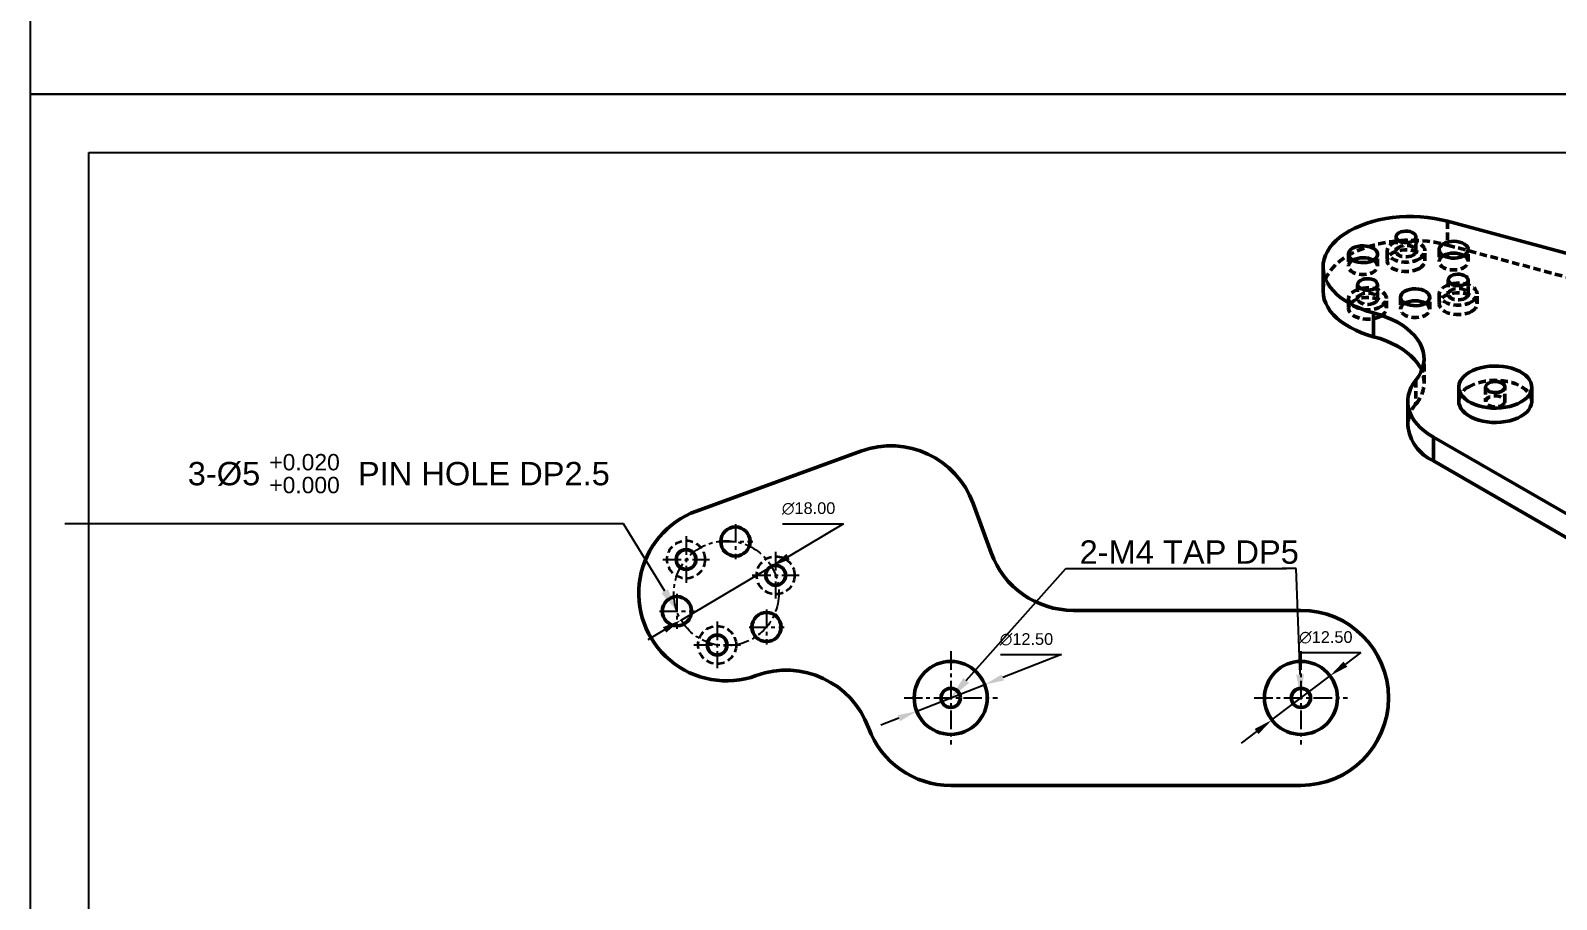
# Model space of a CAD drawing. Header units: millimetres. Extents: x 0 to 7560, y -1188 to 891.
# Drawn here: x 0.1 to 261.6, y 159.2 to 308.1 of the extents above; entities that cross this region are included whole.
import ezdxf
from ezdxf import colors
from ezdxf.entities.mleader import LeaderData, LeaderLine
from ezdxf.math import Vec2, Vec3

# ---------------------------------------------------------------- set-up
doc = ezdxf.new("R2010")
doc.units = ezdxf.units.MM
doc.header["$PDSIZE"] = -1
doc.linetypes.add('CENTER', pattern=[10.16, 6.35, -1.27, 1.27, -1.27])
doc.linetypes.add('HIDDEN', pattern=[1.905, 1.27, -0.635])
doc.layers.get('0').update_dxf_attribs({"lineweight": 50})
for name, color, linetype, lineweight in [('숨은선', 4, 'HIDDEN', 35), ('중심선', 1, 'CENTER', 25), ('중요 치수', 4, 'Continuous', 18), ('치수선', 6, 'Continuous', 18)]:
    doc.layers.add(name, color=color, linetype=linetype, lineweight=lineweight)
doc.styles.get("Standard").update_dxf_attribs({"font": 'arial.ttf', "height": 2})
doc.dimstyles.new('ISO-25', dxfattribs={"dimtxt": 2.5, "dimasz": 2.5, "dimexe": 1.25, "dimexo": 0.625, "dimtad": 1, "dimtxsty": 'Standard', "dimcen": 2.5, "dimadec": 0, "dimazin": 0, "dimtfac": 1, "dimtmove": 0, "dimatfit": 3, "dimfxl": 1, "dimarcsym": 0})

# ---------------------------------------------------------------- blocks, each defined once
blk = doc.blocks.new('*D322')
at = {"layer": 'Defpoints', "color": 0, "ltscale": 0.5, "transparency": 16777216}
for p in [(127.09, 216.27), (111.61, 207.09)]:
    blk.add_point(p, dxfattribs=at)
at = {"layer": '치수선', "color": 0, "lineweight": -2, "ltscale": 0.5, "transparency": 16777216}
for p, q in [((128.99, 223.59), (139.44, 223.59)), ((139.44, 223.59), (129.93, 217.95)), ((111.61, 207.09), (127.09, 216.27)), ((108.77, 205.4), (105.93, 203.72))]:
    blk.add_line(p, q, dxfattribs=at)
at = {"layer": '치수선', "color": 0, "ltscale": 0.5, "transparency": 16777216}
for points in [[(129.65, 218.43), (130.21, 217.48), (127.09, 216.27)], [(108.49, 205.87), (109.05, 204.93), (111.61, 207.09)]]:
    blk.add_solid(points, dxfattribs=at)
at = {"layer": '치수선', "color": 0, "ltscale": 0.5, "transparency": 16777216, "insert": (133.45, 226.2), "char_height": 2, "attachment_point": 5}
blk.add_mtext('∅18.00', dxfattribs=at)
blk = doc.blocks.new('*D323')
at = {"layer": 'Defpoints', "color": 0, "ltscale": 0.5, "transparency": 16777216}
for p in [(163.62, 196.03), (151.98, 191.47)]:
    blk.add_point(p, dxfattribs=at)
at = {"layer": '치수선', "color": 0, "lineweight": -2, "ltscale": 0.5, "transparency": 16777216}
for p, q in [((166.31, 201.17), (176.75, 201.17)), ((176.75, 201.17), (166.7, 197.23)), ((151.98, 191.47), (163.62, 196.03)), ((148.91, 190.26), (145.83, 189.06))]:
    blk.add_line(p, q, dxfattribs=at)
at = {"layer": '치수선', "color": 0, "ltscale": 0.5, "transparency": 16777216}
for points in [[(166.49, 197.74), (166.9, 196.72), (163.62, 196.03)], [(148.71, 190.78), (149.11, 189.75), (151.98, 191.47)]]:
    blk.add_solid(points, dxfattribs=at)
at = {"layer": '치수선', "color": 0, "ltscale": 0.5, "transparency": 16777216, "insert": (170.77, 203.77), "char_height": 2, "attachment_point": 5}
blk.add_mtext('∅12.50', dxfattribs=at)
blk = doc.blocks.new('*D324')
at = {"layer": 'Defpoints', "color": 0, "ltscale": 0.5, "transparency": 16777216}
for p in [(222.78, 197.52), (212.82, 189.97)]:
    blk.add_point(p, dxfattribs=at)
at = {"layer": '치수선', "color": 0, "lineweight": -2, "ltscale": 0.5, "transparency": 16777216}
for p, q in [((217.6, 201.51), (228.04, 201.51)), ((228.04, 201.51), (225.41, 199.52)), ((212.82, 189.97), (222.78, 197.52)), ((210.19, 187.98), (207.56, 185.98))]:
    blk.add_line(p, q, dxfattribs=at)
at = {"layer": '치수선', "color": 0, "ltscale": 0.5, "transparency": 16777216}
for points in [[(225.08, 199.96), (225.75, 199.08), (222.78, 197.52)], [(209.86, 188.42), (210.52, 187.54), (212.82, 189.97)]]:
    blk.add_solid(points, dxfattribs=at)
at = {"layer": '치수선', "color": 0, "ltscale": 0.5, "transparency": 16777216, "insert": (222.06, 204.11), "char_height": 2, "attachment_point": 5}
blk.add_mtext('∅12.50', dxfattribs=at)

msp = doc.modelspace()

# ---------------------------------------------------------------- linework, layer by layer
at = {"linetype": 'Continuous'}
for p, q in [((242.924, 275.426), (270.113, 268.107)), ((221.585, 267.578), (221.585, 263.495)), ((230.245, 259.73), (230.245, 255.647)), ((244.845, 247.012), (244.845, 244.563)), ((257.345, 244.563), (257.345, 247.012)), ((236.095, 244.563), (236.095, 240.48)), ((240.489, 238.439), (282.915, 213.947)), ((240.489, 238.439), (240.489, 234.357)), ((114.219, 225.773), (142.41, 236.033)), ((240.489, 234.357), (282.915, 209.865)), ((161.635, 227.068), (164.711, 218.617)), ((217.801, 208.747), (178.807, 208.747)), ((157.801, 178.747), (217.801, 178.747))]:
    msp.add_line(p, q, dxfattribs=at)
at = {"linetype": 'HIDDEN'}
for p, q in [((242.924, 275.426), (242.924, 271.343)), ((234.1, 272.754), (234.1, 270.304)), ((237.5, 270.304), (237.5, 272.754)), ((225.928, 269.773), (225.928, 267.732)), ((230.928, 267.732), (230.928, 269.773)), ((232.55, 270.304), (232.55, 268.671)), ((239.05, 268.671), (239.05, 270.304)), ((241.457, 270.558), (241.457, 268.516)), ((242.924, 271.343), (270.113, 264.024)), ((246.457, 268.516), (246.457, 270.558)), ((227.512, 264.598), (227.512, 262.148)), ((230.912, 262.148), (230.912, 264.598)), ((243.041, 265.382), (243.041, 262.932)), ((246.441, 262.932), (246.441, 265.382)), ((225.962, 262.148), (225.962, 260.515)), ((232.462, 260.515), (232.462, 262.148)), ((234.869, 262.402), (234.869, 260.361)), ((239.869, 260.361), (239.869, 262.402)), ((241.491, 262.932), (241.491, 261.299)), ((247.991, 261.299), (247.991, 262.932)), ((238.906, 247.799), (238.906, 251.882)), ((237.501, 248.222), (237.501, 244.139)), ((249.445, 247.012), (249.445, 244.563)), ((252.745, 244.563), (252.745, 247.012))]:
    msp.add_line(p, q, dxfattribs=at)
at = {"linetype": 'Continuous', "flags": 128}
for points in [[(230.245, 259.73), (229.172, 260.05), (228.147, 260.418), (227.176, 260.834), (226.267, 261.292), (225.424, 261.792), (224.654, 262.329), (223.961, 262.901), (223.35, 263.502), (222.825, 264.13), (222.389, 264.781), (222.045, 265.449), (221.795, 266.131), (221.642, 266.823), (221.585, 267.52), (221.626, 268.217), (221.763, 268.909), (221.997, 269.594), (222.325, 270.265), (222.746, 270.918), (223.256, 271.55), (223.853, 272.157), (224.533, 272.733), (225.291, 273.276), (226.121, 273.782), (227.02, 274.248), (227.981, 274.671), (228.998, 275.048), (230.063, 275.376), (231.172, 275.654), (232.315, 275.879), (233.486, 276.05), (234.677, 276.167), (235.88, 276.227), (237.088, 276.232), (238.293, 276.181), (239.486, 276.073), (240.661, 275.911), (241.809, 275.695), (242.924, 275.426)], [(234.598, 273.447), (234.345, 273.261), (234.177, 273.046), (234.103, 272.813), (234.128, 272.577), (234.25, 272.351), (234.462, 272.148), (234.752, 271.981), (235.103, 271.859), (235.494, 271.788), (235.903, 271.774), (236.306, 271.817), (236.68, 271.914), (237.002, 272.06), (237.255, 272.246), (237.423, 272.462), (237.497, 272.694), (237.472, 272.93), (237.351, 273.156), (237.138, 273.359), (236.849, 273.526), (236.498, 273.648), (236.107, 273.719), (235.698, 273.733), (235.295, 273.69), (234.921, 273.593), (234.598, 273.447)], [(242.189, 271.578), (241.87, 271.352), (241.635, 271.093), (241.496, 270.812), (241.458, 270.521), (241.522, 270.232), (241.685, 269.955), (241.942, 269.704), (242.281, 269.487), (242.689, 269.314), (243.148, 269.192), (243.641, 269.126), (244.147, 269.119), (244.645, 269.17), (245.115, 269.279), (245.537, 269.439), (245.895, 269.646), (246.173, 269.89), (246.361, 270.161), (246.45, 270.448), (246.437, 270.74), (246.323, 271.025), (246.111, 271.29), (245.812, 271.525), (245.437, 271.721), (245.001, 271.869), (244.522, 271.964), (244.02, 272.001), (243.516, 271.978), (243.03, 271.898), (242.581, 271.763), (242.189, 271.578)], [(226.66, 270.794), (226.34, 270.568), (226.106, 270.309), (225.967, 270.028), (225.929, 269.737), (225.993, 269.447), (226.156, 269.171), (226.413, 268.919), (226.752, 268.703), (227.16, 268.53), (227.619, 268.408), (228.112, 268.342), (228.618, 268.334), (229.116, 268.386), (229.585, 268.494), (230.008, 268.655), (230.365, 268.861), (230.644, 269.105), (230.831, 269.376), (230.921, 269.664), (230.908, 269.956), (230.794, 270.24), (230.582, 270.506), (230.283, 270.741), (229.908, 270.937), (229.472, 271.085), (228.993, 271.179), (228.491, 271.216), (227.987, 271.194), (227.501, 271.114), (227.052, 270.979), (226.66, 270.794)], [(228.01, 265.292), (227.757, 265.105), (227.589, 264.89), (227.515, 264.657), (227.54, 264.421), (227.662, 264.195), (227.874, 263.992), (228.164, 263.825), (228.515, 263.703), (228.906, 263.632), (229.315, 263.618), (229.718, 263.661), (230.092, 263.758), (230.414, 263.904), (230.667, 264.09), (230.835, 264.306), (230.909, 264.538), (230.884, 264.775), (230.763, 265), (230.551, 265.203), (230.261, 265.37), (229.91, 265.493), (229.519, 265.563), (229.11, 265.577), (228.707, 265.535), (228.333, 265.438), (228.01, 265.292)], [(243.539, 266.076), (243.287, 265.89), (243.118, 265.674), (243.045, 265.441), (243.069, 265.205), (243.191, 264.979), (243.403, 264.777), (243.693, 264.609), (244.044, 264.487), (244.435, 264.417), (244.844, 264.402), (245.247, 264.445), (245.621, 264.542), (245.944, 264.688), (246.196, 264.874), (246.364, 265.09), (246.438, 265.323), (246.414, 265.559), (246.292, 265.785), (246.08, 265.987), (245.79, 266.155), (245.439, 266.277), (245.048, 266.347), (244.639, 266.362), (244.236, 266.319), (243.862, 266.222), (243.539, 266.076)], [(230.245, 255.647), (229.172, 255.967), (228.147, 256.336), (227.176, 256.751), (226.267, 257.21), (225.424, 257.709), (224.654, 258.247), (223.961, 258.818), (223.35, 259.419), (222.825, 260.047), (222.389, 260.698), (222.045, 261.366), (221.795, 262.049), (221.642, 262.74), (221.585, 263.437), (221.585, 263.495)], [(235.601, 263.422), (235.282, 263.196), (235.047, 262.937), (234.908, 262.657), (234.87, 262.365), (234.934, 262.076), (235.097, 261.799), (235.354, 261.548), (235.693, 261.331), (236.101, 261.158), (236.56, 261.036), (237.053, 260.97), (237.559, 260.963), (238.057, 261.014), (238.527, 261.123), (238.949, 261.283), (239.307, 261.49), (239.585, 261.734), (239.773, 262.005), (239.862, 262.292), (239.849, 262.584), (239.735, 262.869), (239.524, 263.134), (239.224, 263.369), (238.849, 263.565), (238.413, 263.713), (237.934, 263.808), (237.432, 263.845), (236.928, 263.822), (236.442, 263.742), (235.993, 263.607), (235.601, 263.422)], [(230.245, 259.73), (231.346, 259.401), (232.397, 259.02), (233.389, 258.591), (234.316, 258.116), (235.172, 257.599), (235.952, 257.042), (236.649, 256.45), (237.259, 255.827), (237.777, 255.177), (238.201, 254.505), (238.528, 253.814), (238.754, 253.11), (238.879, 252.398), (238.902, 251.683), (238.823, 250.969), (238.641, 250.261), (238.359, 249.564), (237.978, 248.883), (237.501, 248.222)], [(238.483, 249.84), (238.201, 250.422), (237.777, 251.094), (237.259, 251.744), (236.649, 252.367), (235.952, 252.959), (235.172, 253.516), (234.316, 254.034), (233.389, 254.508), (232.397, 254.938), (231.346, 255.318), (230.245, 255.647)], [(246.676, 249.563), (246.157, 249.224), (245.716, 248.849), (245.359, 248.445), (245.094, 248.019), (244.922, 247.577), (244.848, 247.125), (244.873, 246.673), (244.996, 246.225), (245.215, 245.79), (245.527, 245.374), (245.926, 244.984), (246.407, 244.626), (246.962, 244.306), (247.582, 244.028), (248.258, 243.797), (248.978, 243.617), (249.732, 243.491), (250.507, 243.42), (251.292, 243.406), (252.073, 243.449), (252.839, 243.547), (253.578, 243.701), (254.277, 243.907), (254.926, 244.161), (255.515, 244.461), (256.034, 244.801), (256.475, 245.176), (256.831, 245.579), (257.097, 246.006), (257.268, 246.448), (257.342, 246.899), (257.318, 247.352), (257.195, 247.799), (256.976, 248.234), (256.664, 248.65), (256.265, 249.04), (255.784, 249.398), (255.229, 249.719), (254.608, 249.996), (253.933, 250.227), (253.212, 250.407), (252.459, 250.533), (251.684, 250.604), (250.899, 250.618), (250.118, 250.576), (249.352, 250.477), (248.613, 250.323), (247.914, 250.118), (247.265, 249.863), (246.676, 249.563)], [(237.501, 248.222), (237.03, 247.571), (236.653, 246.901), (236.371, 246.215), (236.187, 245.518), (236.102, 244.814), (236.116, 244.109), (236.229, 243.407), (236.442, 242.713), (236.751, 242.031), (237.155, 241.365), (237.652, 240.721), (238.238, 240.103), (238.909, 239.514), (239.661, 238.958), (240.489, 238.439)], [(249.929, 247.686), (249.675, 247.497), (249.511, 247.278), (249.446, 247.042), (249.485, 246.804), (249.625, 246.58), (249.858, 246.382), (250.168, 246.224), (250.536, 246.116), (250.94, 246.064), (251.353, 246.071), (251.751, 246.138), (252.107, 246.26), (252.399, 246.428), (252.61, 246.634), (252.725, 246.863), (252.738, 247.102), (252.648, 247.335), (252.46, 247.548), (252.187, 247.727), (251.844, 247.861), (251.455, 247.942), (251.044, 247.964), (250.635, 247.927), (250.255, 247.832), (249.929, 247.686)], [(244.845, 244.563), (244.873, 244.223), (244.996, 243.775), (245.215, 243.34), (245.527, 242.925), (245.926, 242.535), (246.407, 242.176), (246.962, 241.856), (247.582, 241.578), (248.258, 241.348), (248.978, 241.168), (249.732, 241.041), (250.507, 240.971), (251.292, 240.956), (252.073, 240.999), (252.839, 241.098), (253.578, 241.251), (254.277, 241.457), (254.926, 241.712), (255.515, 242.011), (256.034, 242.351), (256.475, 242.726), (256.831, 243.13), (257.097, 243.556), (257.268, 243.998), (257.342, 244.449), (257.345, 244.563)]]:
    msp.add_lwpolyline(points, dxfattribs=at)
at = {"linetype": 'HIDDEN', "flags": 128}
for points in [[(221.585, 263.495), (221.626, 264.134), (221.763, 264.827), (221.997, 265.511), (222.325, 266.182), (222.746, 266.836), (223.256, 267.468), (223.853, 268.074), (224.533, 268.65), (225.291, 269.194), (226.121, 269.7), (227.02, 270.166), (227.981, 270.588), (228.998, 270.965), (230.063, 271.293), (231.172, 271.571), (232.315, 271.796), (233.486, 271.968), (234.677, 272.084), (235.88, 272.145), (237.088, 272.149), (238.293, 272.098), (239.486, 271.991), (240.661, 271.828), (241.809, 271.612), (242.924, 271.343)], [(238.098, 268.977), (237.664, 268.767), (237.174, 268.604), (236.641, 268.492), (236.084, 268.435), (235.517, 268.435), (234.959, 268.492), (234.427, 268.604), (233.936, 268.767), (233.502, 268.977), (233.138, 269.228), (232.855, 269.511), (232.661, 269.818), (232.563, 270.14), (232.563, 270.467), (232.661, 270.79), (232.855, 271.097), (233.138, 271.38), (233.502, 271.631), (233.936, 271.841), (234.427, 272.004), (234.959, 272.116), (235.517, 272.173), (236.084, 272.173), (236.641, 272.116), (237.174, 272.004), (237.664, 271.841), (238.098, 271.631), (238.463, 271.38), (238.746, 271.097), (238.94, 270.79), (239.038, 270.467), (239.038, 270.14), (238.94, 269.818), (238.746, 269.511), (238.463, 269.228), (238.098, 268.977)], [(238.098, 267.344), (237.664, 267.134), (237.174, 266.97), (236.641, 266.859), (236.084, 266.802), (235.517, 266.802), (234.959, 266.859), (234.427, 266.97), (233.936, 267.134), (233.502, 267.344), (233.138, 267.595), (232.855, 267.878), (232.661, 268.185), (232.563, 268.507), (232.563, 268.834), (232.661, 269.156), (232.855, 269.464), (233.138, 269.747), (233.502, 269.997), (233.936, 270.208), (234.427, 270.371), (234.959, 270.483), (235.517, 270.54), (236.084, 270.54), (236.641, 270.483), (237.174, 270.371), (237.664, 270.208), (238.098, 269.997), (238.463, 269.747), (238.746, 269.464), (238.94, 269.156), (239.038, 268.834), (239.038, 268.507), (238.94, 268.185), (238.746, 267.878), (238.463, 267.595), (238.098, 267.344)], [(237.002, 269.61), (236.68, 269.464), (236.306, 269.367), (235.903, 269.324), (235.494, 269.339), (235.103, 269.409), (234.752, 269.531), (234.462, 269.699), (234.25, 269.901), (234.128, 270.127), (234.103, 270.363), (234.177, 270.596), (234.345, 270.812), (234.598, 270.998), (234.921, 271.144), (235.295, 271.241), (235.698, 271.284), (236.107, 271.269), (236.498, 271.199), (236.849, 271.076), (237.138, 270.909), (237.351, 270.707), (237.472, 270.481), (237.497, 270.245), (237.423, 270.012), (237.255, 269.796), (237.002, 269.61)], [(242.189, 269.537), (241.87, 269.311), (241.635, 269.052), (241.496, 268.771), (241.458, 268.48), (241.522, 268.19), (241.685, 267.914), (241.942, 267.662), (242.281, 267.446), (242.689, 267.273), (243.148, 267.151), (243.641, 267.085), (244.147, 267.077), (244.645, 267.129), (245.115, 267.237), (245.537, 267.398), (245.895, 267.604), (246.173, 267.848), (246.361, 268.119), (246.45, 268.407), (246.437, 268.699), (246.323, 268.983), (246.111, 269.249), (245.812, 269.484), (245.725, 269.537)], [(226.66, 268.753), (226.34, 268.526), (226.106, 268.267), (225.967, 267.987), (225.929, 267.696), (225.993, 267.406), (226.156, 267.13), (226.413, 266.878), (226.752, 266.661), (227.16, 266.488), (227.619, 266.366), (228.112, 266.3), (228.618, 266.293), (229.116, 266.345), (229.585, 266.453), (230.008, 266.614), (230.365, 266.82), (230.644, 267.064), (230.831, 267.335), (230.921, 267.623), (230.908, 267.914), (230.794, 268.199), (230.582, 268.464), (230.283, 268.7), (230.195, 268.753)], [(247.04, 261.606), (246.606, 261.395), (246.115, 261.232), (245.583, 261.12), (245.025, 261.063), (244.458, 261.063), (243.9, 261.12), (243.368, 261.232), (242.877, 261.395), (242.443, 261.606), (242.079, 261.856), (241.796, 262.139), (241.602, 262.447), (241.504, 262.769), (241.504, 263.096), (241.602, 263.418), (241.796, 263.725), (242.079, 264.008), (242.443, 264.259), (242.877, 264.469), (243.368, 264.633), (243.9, 264.745), (244.458, 264.801), (245.025, 264.801), (245.583, 264.745), (246.115, 264.633), (246.606, 264.469), (247.04, 264.259), (247.404, 264.008), (247.687, 263.725), (247.881, 263.418), (247.979, 263.096), (247.979, 262.769), (247.881, 262.447), (247.687, 262.139), (247.404, 261.856), (247.04, 261.606)], [(231.51, 260.821), (231.076, 260.611), (230.586, 260.448), (230.053, 260.336), (229.496, 260.279), (228.929, 260.279), (228.371, 260.336), (227.839, 260.448), (227.348, 260.611), (226.914, 260.821), (226.55, 261.072), (226.267, 261.355), (226.073, 261.662), (225.975, 261.985), (225.975, 262.312), (226.073, 262.634), (226.267, 262.941), (226.55, 263.224), (226.914, 263.475), (227.348, 263.685), (227.839, 263.848), (228.371, 263.96), (228.929, 264.017), (229.496, 264.017), (230.053, 263.96), (230.586, 263.848), (231.076, 263.685), (231.51, 263.475), (231.875, 263.224), (232.158, 262.941), (232.352, 262.634), (232.45, 262.312), (232.45, 261.985), (232.352, 261.662), (232.158, 261.355), (231.875, 261.072), (231.51, 260.821)], [(231.51, 259.188), (231.076, 258.978), (230.586, 258.815), (230.053, 258.703), (229.496, 258.646), (228.929, 258.646), (228.371, 258.703), (227.839, 258.815), (227.348, 258.978), (226.914, 259.188), (226.55, 259.439), (226.267, 259.722), (226.073, 260.029), (225.975, 260.351), (225.975, 260.678), (226.073, 261.001), (226.267, 261.308), (226.55, 261.591), (226.914, 261.842), (227.348, 262.052), (227.839, 262.215), (228.371, 262.327), (228.929, 262.384), (229.496, 262.384), (230.053, 262.327), (230.586, 262.215), (231.076, 262.052), (231.51, 261.842), (231.875, 261.591), (232.158, 261.308), (232.352, 261.001), (232.45, 260.678), (232.45, 260.351), (232.352, 260.029), (232.158, 259.722), (231.875, 259.439), (231.51, 259.188)], [(230.414, 261.454), (230.092, 261.308), (229.718, 261.211), (229.315, 261.168), (228.906, 261.183), (228.515, 261.253), (228.164, 261.375), (227.874, 261.543), (227.662, 261.745), (227.54, 261.971), (227.515, 262.207), (227.589, 262.44), (227.757, 262.656), (228.01, 262.842), (228.333, 262.988), (228.707, 263.085), (229.11, 263.128), (229.519, 263.113), (229.91, 263.043), (230.261, 262.921), (230.551, 262.753), (230.763, 262.551), (230.884, 262.325), (230.909, 262.089), (230.835, 261.856), (230.667, 261.64), (230.414, 261.454)], [(247.04, 259.973), (246.606, 259.762), (246.115, 259.599), (245.583, 259.487), (245.025, 259.43), (244.458, 259.43), (243.9, 259.487), (243.368, 259.599), (242.877, 259.762), (242.443, 259.973), (242.079, 260.223), (241.796, 260.506), (241.602, 260.814), (241.504, 261.136), (241.504, 261.463), (241.602, 261.785), (241.796, 262.092), (242.079, 262.375), (242.443, 262.626), (242.877, 262.836), (243.368, 263), (243.9, 263.112), (244.458, 263.168), (245.025, 263.168), (245.583, 263.112), (246.115, 263), (246.606, 262.836), (247.04, 262.626), (247.404, 262.375), (247.687, 262.092), (247.881, 261.785), (247.979, 261.463), (247.979, 261.136), (247.881, 260.814), (247.687, 260.506), (247.404, 260.223), (247.04, 259.973)], [(245.944, 262.238), (245.621, 262.092), (245.247, 261.995), (244.844, 261.953), (244.435, 261.967), (244.044, 262.037), (243.693, 262.16), (243.403, 262.327), (243.191, 262.53), (243.069, 262.755), (243.045, 262.992), (243.118, 263.224), (243.287, 263.44), (243.539, 263.626), (243.862, 263.772), (244.236, 263.869), (244.639, 263.912), (245.048, 263.898), (245.439, 263.827), (245.79, 263.705), (246.08, 263.538), (246.292, 263.335), (246.414, 263.109), (246.438, 262.873), (246.364, 262.64), (246.196, 262.425), (245.944, 262.238)], [(235.601, 261.381), (235.282, 261.155), (235.047, 260.896), (234.908, 260.615), (234.87, 260.324), (234.934, 260.034), (235.097, 259.758), (235.354, 259.506), (235.693, 259.29), (236.101, 259.117), (236.56, 258.995), (237.053, 258.929), (237.559, 258.921), (238.057, 258.973), (238.527, 259.081), (238.949, 259.242), (239.307, 259.449), (239.585, 259.692), (239.773, 259.964), (239.862, 260.251), (239.849, 260.543), (239.735, 260.827), (239.524, 261.093), (239.224, 261.328), (239.137, 261.381)], [(257.345, 244.563), (257.318, 244.902), (257.195, 245.35), (256.976, 245.785), (256.664, 246.201), (256.265, 246.591), (255.784, 246.949), (255.229, 247.269), (254.608, 247.547), (253.933, 247.777), (253.212, 247.957), (252.459, 248.084), (251.684, 248.155), (250.899, 248.169), (250.118, 248.126), (249.352, 248.027), (248.613, 247.874), (247.914, 247.668), (247.265, 247.413), (246.676, 247.114)], [(252.262, 243.889), (252.516, 244.078), (252.68, 244.297), (252.745, 244.533), (252.706, 244.77), (252.566, 244.995), (252.333, 245.192), (252.023, 245.35), (251.654, 245.459), (251.251, 245.511), (250.837, 245.503), (250.44, 245.437), (250.084, 245.315), (249.792, 245.146), (249.581, 244.941), (249.466, 244.712), (249.453, 244.473), (249.543, 244.24), (249.731, 244.027), (250.004, 243.848), (250.346, 243.714), (250.735, 243.633), (251.147, 243.61), (251.556, 243.648), (251.935, 243.743), (252.262, 243.889)]]:
    msp.add_lwpolyline(points, dxfattribs=at)
at = {"linetype": 'Continuous'}
for centre, radius in [((120.912, 220.541), 2.5), ((112.455, 217.462), 1.7), ((127.807, 214.756), 1.7), ((110.892, 208.599), 2.5), ((126.244, 205.892), 2.5), ((117.786, 202.814), 1.7), ((157.801, 193.747), 6.25), ((217.801, 193.747), 6.25), ((157.801, 193.747), 1.65), ((217.801, 193.747), 1.65)]:
    msp.add_circle(centre, radius, dxfattribs=at)
for centre, radius, start, end in [((243.957, 266.13), 3.838, 62.57988, 117.4255), ((228.428, 265.346), 3.838, 62.57988, 117.4255), ((237.369, 257.974), 3.838, 62.57988, 117.4255), ((243.579, 241.212), 7.519, 185.58524, 245.7349), ((147.54, 221.938), 15, 20, 110), ((119.349, 211.677), 15, 110, 290), ((178.807, 223.747), 15, 200, 270), ((217.801, 193.747), 15, 270, 90), ((129.61, 183.487), 15, 20, 110), ((157.801, 193.747), 15, 200, 270)]:
    msp.add_arc(centre, radius, start, end, dxfattribs=at)
at = {"linetype": 'HIDDEN'}
for centre, radius, start, end in [((233.452, 247.772), 5.44, 318.09977, 22.34121), ((247.846, 244.342), 3.009, 112.88644, 175.79342), ((241.891, 240.354), 5.798, 139.23124, 178.75238)]:
    msp.add_arc(centre, radius, start, end, dxfattribs=at)
at = {"layer": '숨은선', "linetype": 'HIDDEN'}
for centre in [(112.455, 217.462), (127.807, 214.756), (117.786, 202.814)]:
    msp.add_circle(centre, 3.25, dxfattribs=at)
at = {"layer": '중심선', "ltscale": 0.5}
for p, q in [((120.912, 223.541), (120.912, 217.541)), ((112.455, 221.462), (112.455, 213.462)), ((117.912, 220.541), (123.912, 220.541)), ((108.455, 217.462), (116.455, 217.462)), ((127.807, 218.756), (127.807, 210.756)), ((123.807, 214.756), (131.807, 214.756)), ((110.892, 211.599), (110.892, 205.599)), ((107.892, 208.599), (113.892, 208.599)), ((117.786, 206.814), (117.786, 198.814)), ((126.244, 208.892), (126.244, 202.892)), ((123.244, 205.892), (129.244, 205.892)), ((113.786, 202.814), (121.786, 202.814)), ((157.801, 201.747), (157.801, 185.747)), ((217.801, 201.747), (217.801, 185.747)), ((149.801, 193.747), (165.801, 193.747)), ((209.801, 193.747), (225.801, 193.747))]:
    msp.add_line(p, q, dxfattribs=at)
at = {"layer": '중심선', "linetype": 'ByBlock', "ltscale": 0.5}
for points in [[(0.146, 891.232), (840.146, 891.232), (840.146, 297.232), (0.146, 297.232)], [(0.146, 297.232), (420.146, 297.232), (420.146, 0.232), (0.146, 0.232)], [(10.146, 287.232), (410.146, 287.232), (410.146, 10.232), (10.146, 10.232)]]:
    msp.add_lwpolyline(points, close=True, dxfattribs=at)
at = {"layer": '중심선', "ltscale": 0.5}
msp.add_circle((119.349, 211.677), 9, dxfattribs=at)

# ---------------------------------------------------------------- dimensions: what is measured, and where the dimension line sits
at = {"layer": '치수선', "ltscale": 0.5}
for p1, p2, picture, middle in [((111.609, 207.085), (127.09, 216.27), '*D322', (133.452, 223.594)), ((151.981, 191.468), (163.62, 196.026), '*D323', (170.769, 201.168)), ((212.82, 189.972), (222.781, 197.523), '*D324', (222.061, 201.512))]:
    dim = msp.add_diameter_dim_2p(p1=p1, p2=p2, dimstyle='ISO-25', override={"dimtxt": 2, "dimasz": 3.302, "dimexe": 1, "dimexo": 1, "dimgap": 1.524, "dimtih": 1, "dimtoh": 1, "dimzin": 1, "dimdsep": 46, "dimcen": -10, "dimadec": 2, "dimtzin": 1}, dxfattribs=at)
    dim.commit()
    dim.dimension.update_dxf_attribs({"geometry": picture, "text_midpoint": middle, "dimtype": 163})

# ---------------------------------------------------------------- leaders
at = {"layer": '중요 치수', "ltscale": 0.5}
ml = msp.add_multileader_mtext('Standard', dxfattribs=at)
ml.set_content('\\A1;3-%%C5 {\\H0.7x;\\S+0.020^ +0.000;}  PIN HOLE DP2.5\\P ', color=256)
ml.set_leader_properties()
ml.build(insert=Vec2(0, 0))
ml.multileader.update_dxf_attribs({"text_left_attachment_type": 5, "text_right_attachment_type": 5, "dogleg_length": 0.36})
ctx = ml.context
ctx.base_point, ctx.plane_origin = Vec3(25.753, 223.559), Vec3(109.377, 268.767)
ctx.left_attachment, ctx.right_attachment, ctx.text_align_type = 5, 5, 2
notes = []
notes.append((ctx, [(0, (1, 1, 0), (101.758, 223.559), (-1, 0), 0.36, [(0, [(110.892, 208.599)], 0, [])])]))
ctx.mtext.insert, ctx.mtext.alignment, ctx.mtext.flow_direction = Vec3(99.398, 235.544), 3, 5
ml = msp.add_multileader_mtext('Standard', dxfattribs=at)
ml.set_content('2-M4 TAP DP5', color=256)
ml.set_leader_properties()
ml.build(insert=Vec2(0, 0))
ml.multileader.update_dxf_attribs({"text_left_attachment_type": 5, "text_right_attachment_type": 6, "dogleg_length": 0.36})
ctx = ml.context
ctx.base_point, ctx.plane_origin = Vec3(177.874, 215.927), Vec3(157.801, 193.747)
ctx.left_attachment, ctx.right_attachment = 5, 6
notes.append((ctx, [(0, (1, 1, 0), (177.514, 215.927), (1, 0), 0.36, [(0, [(157.801, 193.747)], 0, [])])]))
ctx.mtext.insert, ctx.mtext.flow_direction = Vec3(179.874, 220.743), 5
ml = msp.add_multileader_mtext('Standard', dxfattribs=at)
ml.set_content('', color=256)
ml.set_leader_properties()
ml.build(insert=Vec2(0, 0))
ml.multileader.update_dxf_attribs({"text_right_attachment_type": 6, "dogleg_length": 0.36})
ctx = ml.context
ctx.base_point, ctx.plane_origin = Vec3(212.6, 217.927), Vec3(217.801, 193.747)
ctx.right_attachment, ctx.text_align_type = 6, 2
notes.append((ctx, [(0, (1, 1, 0), (216.96, 215.927), (-1, 0), 0.36, [(0, [(217.801, 193.747)], 0, [])])]))
ctx.mtext.insert, ctx.mtext.alignment, ctx.mtext.flow_direction = Vec3(214.6, 219.927), 3, 5
for ctx, leaders in notes:
    for number, flags, end, landing, length, lines in leaders:
        leader = LeaderData()
        leader.index, (leader.has_last_leader_line, leader.has_dogleg_vector, leader.attachment_direction) = number, flags
        leader.last_leader_point, leader.dogleg_vector, leader.dogleg_length = Vec3(end), Vec3(landing), length
        for number, points, colour, breaks in lines:
            line = LeaderLine()
            line.index, line.vertices, line.color, line.breaks = number, Vec3.list(points), colors.encode_raw_color(colour), breaks
            leader.lines.append(line)
        ctx.leaders.append(leader)

doc.saveas('drawing.dxf')
